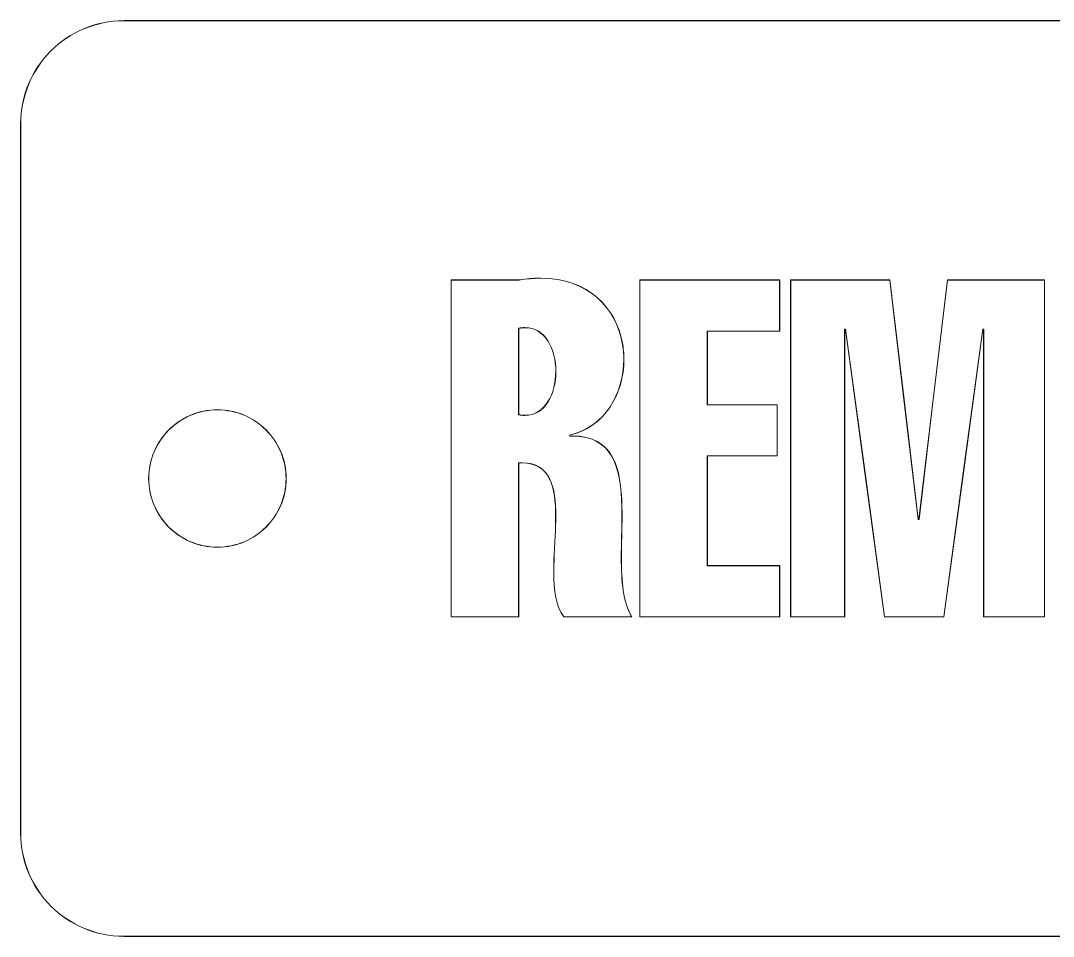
# Model space of a CAD drawing. Header units: millimetres. Extents: x 91 to 221, y -150 to -120.
# Drawn here: x 90.69 to 124.51, y -149.99 to -119.99 of the extents above; entities that cross this region are included whole.
import ezdxf

# ---------------------------------------------------------------- set-up
doc = ezdxf.new("R2010")
doc.units = ezdxf.units.MM
doc.header["$MEASUREMENT"] = 0
doc.layers.add('Layer 1', color=7, linetype='Continuous', lineweight=0)

# ---------------------------------------------------------------- blocks, each defined once
blk = doc.blocks.new('Block_0')
at = {"layer": 'Layer 1'}
h = blk.add_hatch(color=1, dxfattribs=at)
h.dxf.hatch_style = 2
edge = h.paths.add_edge_path()
edge.add_spline(control_points=[(217.318, -149.993), (217.318, -149.993), (217.318, -149.991), (217.318, -149.991), (217.318, -149.991), (155.696, -149.991), (155.696, -149.991), (155.696, -149.991), (94.074, -149.991), (94.074, -149.991), (93.142, -149.991), (92.298, -149.613), (91.687, -149.002), (91.076, -148.391), (90.698, -147.547), (90.698, -146.615), (90.698, -146.615), (90.698, -134.993), (90.698, -134.993), (90.698, -134.993), (90.698, -123.371), (90.698, -123.371), (90.698, -122.438), (91.076, -121.594), (91.687, -120.983), (92.298, -120.372), (93.142, -119.995), (94.074, -119.995), (94.074, -119.995), (155.696, -119.995), (155.696, -119.995), (155.696, -119.995), (217.318, -119.995), (217.318, -119.995), (218.251, -119.995), (219.095, -120.372), (219.705, -120.983), (220.316, -121.594), (220.694, -122.438), (220.694, -123.371), (220.694, -123.371), (220.694, -134.993), (220.694, -134.993), (220.694, -134.993), (220.694, -146.615), (220.694, -146.615), (220.694, -147.547), (220.316, -148.391), (219.705, -149.002), (219.095, -149.613), (218.251, -149.991), (217.318, -149.991), (217.318, -149.991), (217.318, -149.993), (217.318, -149.993), (217.318, -149.993), (217.318, -149.995), (217.318, -149.995), (218.251, -149.995), (219.096, -149.616), (219.708, -149.005), (220.32, -148.393), (220.698, -147.548), (220.698, -146.615), (220.698, -146.615), (220.698, -134.993), (220.698, -134.993), (220.698, -134.993), (220.698, -123.371), (220.698, -123.371), (220.698, -122.437), (220.32, -121.592), (219.708, -120.981), (219.096, -120.369), (218.251, -119.991), (217.318, -119.991), (217.318, -119.991), (155.696, -119.991), (155.696, -119.991), (155.696, -119.991), (94.074, -119.991), (94.074, -119.991), (93.141, -119.991), (92.296, -120.369), (91.684, -120.981), (91.073, -121.592), (90.694, -122.437), (90.694, -123.371), (90.694, -123.371), (90.694, -134.993), (90.694, -134.993), (90.694, -134.993), (90.694, -146.615), (90.694, -146.615), (90.694, -147.548), (91.073, -148.393), (91.684, -149.005), (92.296, -149.616), (93.141, -149.995), (94.074, -149.995), (94.074, -149.995), (155.696, -149.995), (155.696, -149.995), (155.696, -149.995), (217.318, -149.995), (217.318, -149.995), (217.318, -149.995), (217.318, -149.993), (217.318, -149.993)], knot_values=[0, 0, 0, 0, 1, 1, 1, 2, 2, 2, 3, 3, 3, 4, 4, 4, 5, 5, 5, 6, 6, 6, 7, 7, 7, 8, 8, 8, 9, 9, 9, 10, 10, 10, 11, 11, 11, 12, 12, 12, 13, 13, 13, 14, 14, 14, 15, 15, 15, 16, 16, 16, 17, 17, 17, 18, 18, 18, 19, 19, 19, 20, 20, 20, 21, 21, 21, 22, 22, 22, 23, 23, 23, 24, 24, 24, 25, 25, 25, 26, 26, 26, 27, 27, 27, 28, 28, 28, 29, 29, 29, 30, 30, 30, 31, 31, 31, 32, 32, 32, 33, 33, 33, 34, 34, 34, 35, 35, 35, 36, 36, 36, 36], degree=3, periodic=0)
h = blk.add_hatch(color=174, dxfattribs=at)
h.dxf.hatch_style = 2
edge = h.paths.add_edge_path()
edge.add_spline(control_points=[(107.004, -132.905), (107.004, -132.905), (107.004, -132.907), (107.004, -132.907), (107.074, -132.92), (107.141, -132.927), (107.205, -132.927), (107.878, -132.927), (108.219, -132.207), (108.221, -131.488), (108.221, -131.488), (108.221, -131.479), (108.221, -131.479), (108.22, -130.762), (107.886, -130.047), (107.207, -130.047), (107.142, -130.047), (107.075, -130.053), (107.004, -130.067), (107.004, -130.067), (107.002, -130.067), (107.002, -130.067), (107.002, -130.067), (107.002, -131.487), (107.002, -131.487), (107.002, -131.487), (107.002, -132.906), (107.002, -132.906), (107.002, -132.906), (107.004, -132.907), (107.004, -132.907), (107.004, -132.907), (107.004, -132.905), (107.004, -132.905), (107.004, -132.905), (107.006, -132.905), (107.006, -132.905), (107.006, -132.905), (107.006, -131.487), (107.006, -131.487), (107.006, -131.487), (107.006, -130.069), (107.006, -130.069), (107.006, -130.069), (107.004, -130.069), (107.004, -130.069), (107.004, -130.069), (107.004, -130.071), (107.004, -130.071), (107.075, -130.057), (107.143, -130.051), (107.207, -130.051), (107.883, -130.052), (108.218, -130.763), (108.218, -131.479), (108.218, -131.479), (108.218, -131.488), (108.218, -131.488), (108.215, -132.206), (107.875, -132.924), (107.205, -132.923), (107.141, -132.923), (107.074, -132.917), (107.004, -132.903), (107.004, -132.903), (107.004, -132.905), (107.004, -132.905), (107.004, -132.905), (107.006, -132.905), (107.006, -132.905), (107.006, -132.905), (107.004, -132.905), (107.004, -132.905)], knot_values=[0, 0, 0, 0, 1, 1, 1, 2, 2, 2, 3, 3, 3, 4, 4, 4, 5, 5, 5, 6, 6, 6, 7, 7, 7, 8, 8, 8, 9, 9, 9, 10, 10, 10, 11, 11, 11, 12, 12, 12, 13, 13, 13, 14, 14, 14, 15, 15, 15, 16, 16, 16, 17, 17, 17, 18, 18, 18, 19, 19, 19, 20, 20, 20, 21, 21, 21, 22, 22, 22, 23, 23, 23, 24, 24, 24, 24], degree=3, periodic=0)
edge = h.paths.add_edge_path()
edge.add_spline(control_points=[(104.795, -139.522), (104.795, -139.522), (104.797, -139.522), (104.797, -139.522), (104.797, -139.522), (104.797, -134.005), (104.797, -134.005), (104.797, -134.005), (104.797, -128.49), (104.797, -128.49), (104.797, -128.49), (105.906, -128.49), (105.906, -128.49), (105.906, -128.49), (107.017, -128.49), (107.017, -128.49), (107.263, -128.451), (107.495, -128.433), (107.713, -128.433), (109.322, -128.433), (110.187, -129.429), (110.395, -130.549), (110.428, -130.727), (110.444, -130.909), (110.444, -131.09), (110.444, -132.201), (109.83, -133.298), (108.68, -133.57), (108.68, -133.57), (108.679, -133.57), (108.679, -133.57), (108.679, -133.57), (108.679, -133.587), (108.679, -133.587), (108.679, -133.587), (108.679, -133.602), (108.679, -133.602), (108.679, -133.602), (108.679, -133.604), (108.679, -133.604), (108.679, -133.604), (108.681, -133.604), (108.681, -133.604), (108.681, -133.604), (108.759, -133.603), (108.759, -133.603), (110.105, -133.603), (110.353, -134.653), (110.381, -135.913), (110.383, -136.004), (110.384, -136.097), (110.384, -136.19), (110.384, -136.654), (110.363, -137.139), (110.363, -137.602), (110.363, -138.353), (110.417, -139.049), (110.702, -139.523), (110.702, -139.523), (110.703, -139.522), (110.703, -139.522), (110.703, -139.522), (110.703, -139.521), (110.703, -139.521), (110.703, -139.521), (109.592, -139.521), (109.592, -139.521), (109.592, -139.521), (108.481, -139.521), (108.481, -139.521), (108.481, -139.521), (108.481, -139.522), (108.481, -139.522), (108.481, -139.522), (108.482, -139.521), (108.482, -139.521), (108.22, -139.191), (108.155, -138.657), (108.155, -138.057), (108.155, -137.555), (108.2, -137.007), (108.213, -136.495), (108.215, -136.409), (108.217, -136.325), (108.217, -136.242), (108.216, -135.269), (108.044, -134.48), (107.118, -134.48), (107.081, -134.48), (107.043, -134.481), (107.004, -134.484), (107.004, -134.484), (107.002, -134.484), (107.002, -134.484), (107.002, -134.484), (107.002, -137.004), (107.002, -137.004), (107.002, -137.004), (107.002, -139.521), (107.002, -139.521), (107.002, -139.521), (105.899, -139.521), (105.899, -139.521), (105.899, -139.521), (104.795, -139.521), (104.795, -139.521), (104.795, -139.521), (104.795, -139.522), (104.795, -139.522), (104.795, -139.522), (104.797, -139.522), (104.797, -139.522), (104.797, -139.522), (104.795, -139.522), (104.795, -139.522), (104.795, -139.522), (104.795, -139.524), (104.795, -139.524), (104.795, -139.524), (105.899, -139.524), (105.899, -139.524), (105.899, -139.524), (107.006, -139.524), (107.006, -139.524), (107.006, -139.524), (107.006, -137.004), (107.006, -137.004), (107.006, -137.004), (107.006, -134.486), (107.006, -134.486), (107.006, -134.486), (107.004, -134.486), (107.004, -134.486), (107.004, -134.486), (107.004, -134.487), (107.004, -134.487), (107.043, -134.485), (107.081, -134.484), (107.118, -134.484), (108.041, -134.485), (108.213, -135.269), (108.213, -136.242), (108.213, -136.325), (108.212, -136.409), (108.21, -136.495), (108.197, -137.007), (108.151, -137.555), (108.151, -138.057), (108.151, -138.657), (108.216, -139.192), (108.48, -139.523), (108.48, -139.523), (108.48, -139.524), (108.48, -139.524), (108.48, -139.524), (109.592, -139.524), (109.592, -139.524), (109.592, -139.524), (110.706, -139.524), (110.706, -139.524), (110.706, -139.524), (110.705, -139.521), (110.705, -139.521), (110.421, -139.049), (110.366, -138.352), (110.366, -137.602), (110.366, -137.139), (110.387, -136.655), (110.387, -136.19), (110.387, -136.097), (110.386, -136.004), (110.384, -135.913), (110.357, -134.653), (110.107, -133.599), (108.759, -133.599), (108.759, -133.599), (108.68, -133.601), (108.68, -133.601), (108.68, -133.601), (108.681, -133.602), (108.681, -133.602), (108.681, -133.602), (108.682, -133.602), (108.682, -133.602), (108.682, -133.602), (108.682, -133.587), (108.682, -133.587), (108.682, -133.587), (108.682, -133.571), (108.682, -133.571), (108.682, -133.571), (108.681, -133.571), (108.681, -133.571), (108.681, -133.571), (108.681, -133.573), (108.681, -133.573), (109.833, -133.301), (110.448, -132.202), (110.448, -131.09), (110.448, -130.909), (110.431, -130.727), (110.398, -130.548), (110.19, -129.427), (109.323, -128.429), (107.713, -128.429), (107.495, -128.429), (107.263, -128.448), (107.017, -128.486), (107.017, -128.486), (105.906, -128.486), (105.906, -128.486), (105.906, -128.486), (104.793, -128.486), (104.793, -128.486), (104.793, -128.486), (104.793, -134.005), (104.793, -134.005), (104.793, -134.005), (104.793, -139.524), (104.793, -139.524), (104.793, -139.524), (104.795, -139.524), (104.795, -139.524), (104.795, -139.524), (104.795, -139.522), (104.795, -139.522)], knot_values=[0, 0, 0, 0, 1, 1, 1, 2, 2, 2, 3, 3, 3, 4, 4, 4, 5, 5, 5, 6, 6, 6, 7, 7, 7, 8, 8, 8, 9, 9, 9, 10, 10, 10, 11, 11, 11, 12, 12, 12, 13, 13, 13, 14, 14, 14, 15, 15, 15, 16, 16, 16, 17, 17, 17, 18, 18, 18, 19, 19, 19, 20, 20, 20, 21, 21, 21, 22, 22, 22, 23, 23, 23, 24, 24, 24, 25, 25, 25, 26, 26, 26, 27, 27, 27, 28, 28, 28, 29, 29, 29, 30, 30, 30, 31, 31, 31, 32, 32, 32, 33, 33, 33, 34, 34, 34, 35, 35, 35, 36, 36, 36, 37, 37, 37, 38, 38, 38, 39, 39, 39, 40, 40, 40, 41, 41, 41, 42, 42, 42, 43, 43, 43, 44, 44, 44, 45, 45, 45, 46, 46, 46, 47, 47, 47, 48, 48, 48, 49, 49, 49, 50, 50, 50, 51, 51, 51, 52, 52, 52, 53, 53, 53, 54, 54, 54, 55, 55, 55, 56, 56, 56, 57, 57, 57, 58, 58, 58, 59, 59, 59, 60, 60, 60, 61, 61, 61, 62, 62, 62, 63, 63, 63, 64, 64, 64, 65, 65, 65, 66, 66, 66, 67, 67, 67, 68, 68, 68, 69, 69, 69, 70, 70, 70, 71, 71, 71, 72, 72, 72, 73, 73, 73, 74, 74, 74, 75, 75, 75, 75], degree=3, periodic=0)
h = blk.add_hatch(color=174, dxfattribs=at)
h.dxf.hatch_style = 2
h.paths.add_polyline_path([(110.97, -139.522), (110.972, -139.522), (110.972, -134.005), (110.972, -128.49), (113.259, -128.49), (115.546, -128.49), (115.546, -129.325), (115.546, -130.16), (114.364, -130.16), (113.178, -130.16), (113.178, -131.371), (113.178, -132.581), (114.324, -132.581), (115.466, -132.581), (115.466, -133.416), (115.466, -134.252), (114.324, -134.252), (113.178, -134.252), (113.178, -136.051), (113.178, -137.85), (114.364, -137.85), (115.546, -137.85), (115.546, -138.686), (115.546, -139.521), (113.259, -139.521), (110.97, -139.521), (110.97, -139.522), (110.972, -139.522), (110.97, -139.522), (110.97, -139.524), (113.259, -139.524), (115.55, -139.524), (115.55, -138.686), (115.55, -137.847), (114.364, -137.847), (113.181, -137.847), (113.181, -136.051), (113.181, -134.255), (114.324, -134.255), (115.47, -134.255), (115.47, -133.416), (115.47, -132.578), (114.324, -132.578), (113.181, -132.578), (113.181, -131.371), (113.181, -130.164), (114.364, -130.164), (115.55, -130.164), (115.55, -129.325), (115.55, -128.486), (113.259, -128.486), (110.969, -128.486), (110.969, -134.005), (110.969, -139.524), (110.97, -139.524)])
h = blk.add_hatch(color=174, dxfattribs=at)
h.dxf.hatch_style = 2
h.paths.add_polyline_path([(117.678, -139.522), (117.678, -139.521), (116.793, -139.521), (115.91, -139.521), (115.91, -134.005), (115.91, -128.49), (117.531, -128.49), (119.153, -128.49), (119.619, -132.409), (120.085, -136.332), (120.099, -136.332), (120.113, -136.332), (120.114, -136.332), (120.58, -132.409), (121.046, -128.49), (122.634, -128.49), (124.223, -128.49), (124.223, -134.005), (124.223, -139.521), (123.227, -139.521), (122.23, -139.521), (122.23, -134.811), (122.23, -130.098), (122.215, -130.098), (122.202, -130.098), (122.2, -130.098), (121.562, -134.811), (120.923, -139.521), (119.953, -139.521), (118.983, -139.521), (118.345, -134.811), (117.706, -130.098), (117.691, -130.098), (117.678, -130.098), (117.676, -130.098), (117.676, -134.811), (117.676, -139.522), (117.678, -139.522), (117.678, -139.521), (117.678, -139.522), (117.679, -139.522), (117.679, -134.811), (117.679, -130.102), (117.691, -130.102), (117.703, -130.102), (118.341, -134.811), (118.98, -139.524), (119.953, -139.524), (120.926, -139.524), (121.565, -134.811), (122.204, -130.102), (122.215, -130.102), (122.227, -130.102), (122.227, -134.811), (122.227, -139.524), (123.227, -139.524), (124.226, -139.524), (124.226, -134.005), (124.226, -128.486), (122.634, -128.486), (121.043, -128.486), (120.577, -132.409), (120.111, -136.328), (120.099, -136.328), (120.088, -136.328), (119.622, -132.409), (119.156, -128.486), (117.531, -128.486), (115.906, -128.486), (115.906, -134.005), (115.906, -139.524), (116.793, -139.524), (117.679, -139.524), (117.679, -139.522)])
h = blk.add_hatch(color=1, dxfattribs=at)
h.dxf.hatch_style = 2
edge = h.paths.add_edge_path()
edge.add_spline(control_points=[(99.388, -134.993), (99.388, -134.993), (99.386, -134.993), (99.386, -134.993), (99.386, -135.614), (99.134, -136.176), (98.728, -136.583), (98.321, -136.989), (97.759, -137.241), (97.138, -137.241), (96.517, -137.241), (95.955, -136.989), (95.548, -136.583), (95.141, -136.176), (94.89, -135.614), (94.89, -134.993), (94.89, -134.372), (95.141, -133.81), (95.548, -133.403), (95.955, -132.996), (96.517, -132.745), (97.138, -132.745), (97.759, -132.745), (98.321, -132.996), (98.728, -133.403), (99.134, -133.81), (99.386, -134.372), (99.386, -134.993), (99.386, -134.993), (99.388, -134.993), (99.388, -134.993), (99.388, -134.993), (99.39, -134.993), (99.39, -134.993), (99.39, -134.371), (99.138, -133.808), (98.73, -133.401), (98.323, -132.993), (97.76, -132.741), (97.138, -132.741), (96.516, -132.741), (95.953, -132.993), (95.546, -133.401), (95.138, -133.808), (94.886, -134.371), (94.886, -134.993), (94.886, -135.615), (95.138, -136.178), (95.546, -136.585), (95.953, -136.993), (96.516, -137.245), (97.138, -137.245), (97.76, -137.245), (98.323, -136.993), (98.73, -136.585), (99.138, -136.178), (99.39, -135.615), (99.39, -134.993), (99.39, -134.993), (99.388, -134.993), (99.388, -134.993)], knot_values=[0, 0, 0, 0, 1, 1, 1, 2, 2, 2, 3, 3, 3, 4, 4, 4, 5, 5, 5, 6, 6, 6, 7, 7, 7, 8, 8, 8, 9, 9, 9, 10, 10, 10, 11, 11, 11, 12, 12, 12, 13, 13, 13, 14, 14, 14, 15, 15, 15, 16, 16, 16, 17, 17, 17, 18, 18, 18, 19, 19, 19, 20, 20, 20, 20], degree=3, periodic=0)
for points in [[(110.97, -139.522), (110.972, -139.522), (110.972, -134.005), (110.972, -128.49), (113.259, -128.49), (115.546, -128.49), (115.546, -129.325), (115.546, -130.16), (114.364, -130.16), (113.178, -130.16), (113.178, -131.371), (113.178, -132.581), (114.324, -132.581), (115.466, -132.581), (115.466, -133.416), (115.466, -134.252), (114.324, -134.252), (113.178, -134.252), (113.178, -136.051), (113.178, -137.85), (114.364, -137.85), (115.546, -137.85), (115.546, -138.686), (115.546, -139.521), (113.259, -139.521), (110.97, -139.521), (110.97, -139.522), (110.972, -139.522), (110.97, -139.522), (110.97, -139.524), (113.259, -139.524), (115.55, -139.524), (115.55, -138.686), (115.55, -137.847), (114.364, -137.847), (113.181, -137.847), (113.181, -136.051), (113.181, -134.255), (114.324, -134.255), (115.47, -134.255), (115.47, -133.416), (115.47, -132.578), (114.324, -132.578), (113.181, -132.578), (113.181, -131.371), (113.181, -130.164), (114.364, -130.164), (115.55, -130.164), (115.55, -129.325), (115.55, -128.486), (113.259, -128.486), (110.969, -128.486), (110.969, -134.005), (110.969, -139.524), (110.97, -139.524)], [(117.678, -139.522), (117.678, -139.521), (116.793, -139.521), (115.91, -139.521), (115.91, -134.005), (115.91, -128.49), (117.531, -128.49), (119.153, -128.49), (119.619, -132.409), (120.085, -136.332), (120.099, -136.332), (120.113, -136.332), (120.114, -136.332), (120.58, -132.409), (121.046, -128.49), (122.634, -128.49), (124.223, -128.49), (124.223, -134.005), (124.223, -139.521), (123.227, -139.521), (122.23, -139.521), (122.23, -134.811), (122.23, -130.098), (122.215, -130.098), (122.202, -130.098), (122.2, -130.098), (121.562, -134.811), (120.923, -139.521), (119.953, -139.521), (118.983, -139.521), (118.345, -134.811), (117.706, -130.098), (117.691, -130.098), (117.678, -130.098), (117.676, -130.098), (117.676, -134.811), (117.676, -139.522), (117.678, -139.522), (117.678, -139.521), (117.678, -139.522), (117.679, -139.522), (117.679, -134.811), (117.679, -130.102), (117.691, -130.102), (117.703, -130.102), (118.341, -134.811), (118.98, -139.524), (119.953, -139.524), (120.926, -139.524), (121.565, -134.811), (122.204, -130.102), (122.215, -130.102), (122.227, -130.102), (122.227, -134.811), (122.227, -139.524), (123.227, -139.524), (124.226, -139.524), (124.226, -134.005), (124.226, -128.486), (122.634, -128.486), (121.043, -128.486), (120.577, -132.409), (120.111, -136.328), (120.099, -136.328), (120.088, -136.328), (119.622, -132.409), (119.156, -128.486), (117.531, -128.486), (115.906, -128.486), (115.906, -134.005), (115.906, -139.524), (116.793, -139.524), (117.679, -139.524), (117.679, -139.522)]]:
    blk.add_lwpolyline(points, close=True, dxfattribs=at)
for points, knots in [([(217.318, -149.993), (217.318, -149.993), (217.318, -149.991), (217.318, -149.991), (217.318, -149.991), (155.696, -149.991), (155.696, -149.991), (155.696, -149.991), (94.074, -149.991), (94.074, -149.991), (93.142, -149.991), (92.298, -149.613), (91.687, -149.002), (91.076, -148.391), (90.698, -147.547), (90.698, -146.615), (90.698, -146.615), (90.698, -134.993), (90.698, -134.993), (90.698, -134.993), (90.698, -123.371), (90.698, -123.371), (90.698, -122.438), (91.076, -121.594), (91.687, -120.983), (92.298, -120.372), (93.142, -119.995), (94.074, -119.995), (94.074, -119.995), (155.696, -119.995), (155.696, -119.995), (155.696, -119.995), (217.318, -119.995), (217.318, -119.995), (218.251, -119.995), (219.095, -120.372), (219.705, -120.983), (220.316, -121.594), (220.694, -122.438), (220.694, -123.371), (220.694, -123.371), (220.694, -134.993), (220.694, -134.993), (220.694, -134.993), (220.694, -146.615), (220.694, -146.615), (220.694, -147.547), (220.316, -148.391), (219.705, -149.002), (219.095, -149.613), (218.251, -149.991), (217.318, -149.991), (217.318, -149.991), (217.318, -149.993), (217.318, -149.993), (217.318, -149.993), (217.318, -149.995), (217.318, -149.995), (218.251, -149.995), (219.096, -149.616), (219.708, -149.005), (220.32, -148.393), (220.698, -147.548), (220.698, -146.615), (220.698, -146.615), (220.698, -134.993), (220.698, -134.993), (220.698, -134.993), (220.698, -123.371), (220.698, -123.371), (220.698, -122.437), (220.32, -121.592), (219.708, -120.981), (219.096, -120.369), (218.251, -119.991), (217.318, -119.991), (217.318, -119.991), (155.696, -119.991), (155.696, -119.991), (155.696, -119.991), (94.074, -119.991), (94.074, -119.991), (93.141, -119.991), (92.296, -120.369), (91.684, -120.981), (91.073, -121.592), (90.694, -122.437), (90.694, -123.371), (90.694, -123.371), (90.694, -134.993), (90.694, -134.993), (90.694, -134.993), (90.694, -146.615), (90.694, -146.615), (90.694, -147.548), (91.073, -148.393), (91.684, -149.005), (92.296, -149.616), (93.141, -149.995), (94.074, -149.995), (94.074, -149.995), (155.696, -149.995), (155.696, -149.995), (155.696, -149.995), (217.318, -149.995), (217.318, -149.995), (217.318, -149.995), (217.318, -149.993), (217.318, -149.993)], [0, 0, 0, 0, 1, 1, 1, 2, 2, 2, 3, 3, 3, 4, 4, 4, 5, 5, 5, 6, 6, 6, 7, 7, 7, 8, 8, 8, 9, 9, 9, 10, 10, 10, 11, 11, 11, 12, 12, 12, 13, 13, 13, 14, 14, 14, 15, 15, 15, 16, 16, 16, 17, 17, 17, 18, 18, 18, 19, 19, 19, 20, 20, 20, 21, 21, 21, 22, 22, 22, 23, 23, 23, 24, 24, 24, 25, 25, 25, 26, 26, 26, 27, 27, 27, 28, 28, 28, 29, 29, 29, 30, 30, 30, 31, 31, 31, 32, 32, 32, 33, 33, 33, 34, 34, 34, 35, 35, 35, 36, 36, 36, 36]), ([(104.795, -139.522), (104.795, -139.522), (104.797, -139.522), (104.797, -139.522), (104.797, -139.522), (104.797, -134.005), (104.797, -134.005), (104.797, -134.005), (104.797, -128.49), (104.797, -128.49), (104.797, -128.49), (105.906, -128.49), (105.906, -128.49), (105.906, -128.49), (107.017, -128.49), (107.017, -128.49), (107.263, -128.451), (107.495, -128.433), (107.713, -128.433), (109.322, -128.433), (110.187, -129.429), (110.395, -130.549), (110.428, -130.727), (110.444, -130.909), (110.444, -131.09), (110.444, -132.201), (109.83, -133.298), (108.68, -133.57), (108.68, -133.57), (108.679, -133.57), (108.679, -133.57), (108.679, -133.57), (108.679, -133.587), (108.679, -133.587), (108.679, -133.587), (108.679, -133.602), (108.679, -133.602), (108.679, -133.602), (108.679, -133.604), (108.679, -133.604), (108.679, -133.604), (108.681, -133.604), (108.681, -133.604), (108.681, -133.604), (108.759, -133.603), (108.759, -133.603), (110.105, -133.603), (110.353, -134.653), (110.381, -135.913), (110.383, -136.004), (110.384, -136.097), (110.384, -136.19), (110.384, -136.654), (110.363, -137.139), (110.363, -137.602), (110.363, -138.353), (110.417, -139.049), (110.702, -139.523), (110.702, -139.523), (110.703, -139.522), (110.703, -139.522), (110.703, -139.522), (110.703, -139.521), (110.703, -139.521), (110.703, -139.521), (109.592, -139.521), (109.592, -139.521), (109.592, -139.521), (108.481, -139.521), (108.481, -139.521), (108.481, -139.521), (108.481, -139.522), (108.481, -139.522), (108.481, -139.522), (108.482, -139.521), (108.482, -139.521), (108.22, -139.191), (108.155, -138.657), (108.155, -138.057), (108.155, -137.555), (108.2, -137.007), (108.213, -136.495), (108.215, -136.409), (108.217, -136.325), (108.217, -136.242), (108.216, -135.269), (108.044, -134.48), (107.118, -134.48), (107.081, -134.48), (107.043, -134.481), (107.004, -134.484), (107.004, -134.484), (107.002, -134.484), (107.002, -134.484), (107.002, -134.484), (107.002, -137.004), (107.002, -137.004), (107.002, -137.004), (107.002, -139.521), (107.002, -139.521), (107.002, -139.521), (105.899, -139.521), (105.899, -139.521), (105.899, -139.521), (104.795, -139.521), (104.795, -139.521), (104.795, -139.521), (104.795, -139.522), (104.795, -139.522), (104.795, -139.522), (104.797, -139.522), (104.797, -139.522), (104.797, -139.522), (104.795, -139.522), (104.795, -139.522), (104.795, -139.522), (104.795, -139.524), (104.795, -139.524), (104.795, -139.524), (105.899, -139.524), (105.899, -139.524), (105.899, -139.524), (107.006, -139.524), (107.006, -139.524), (107.006, -139.524), (107.006, -137.004), (107.006, -137.004), (107.006, -137.004), (107.006, -134.486), (107.006, -134.486), (107.006, -134.486), (107.004, -134.486), (107.004, -134.486), (107.004, -134.486), (107.004, -134.487), (107.004, -134.487), (107.043, -134.485), (107.081, -134.484), (107.118, -134.484), (108.041, -134.485), (108.213, -135.269), (108.213, -136.242), (108.213, -136.325), (108.212, -136.409), (108.21, -136.495), (108.197, -137.007), (108.151, -137.555), (108.151, -138.057), (108.151, -138.657), (108.216, -139.192), (108.48, -139.523), (108.48, -139.523), (108.48, -139.524), (108.48, -139.524), (108.48, -139.524), (109.592, -139.524), (109.592, -139.524), (109.592, -139.524), (110.706, -139.524), (110.706, -139.524), (110.706, -139.524), (110.705, -139.521), (110.705, -139.521), (110.421, -139.049), (110.366, -138.352), (110.366, -137.602), (110.366, -137.139), (110.387, -136.655), (110.387, -136.19), (110.387, -136.097), (110.386, -136.004), (110.384, -135.913), (110.357, -134.653), (110.107, -133.599), (108.759, -133.599), (108.759, -133.599), (108.68, -133.601), (108.68, -133.601), (108.68, -133.601), (108.681, -133.602), (108.681, -133.602), (108.681, -133.602), (108.682, -133.602), (108.682, -133.602), (108.682, -133.602), (108.682, -133.587), (108.682, -133.587), (108.682, -133.587), (108.682, -133.571), (108.682, -133.571), (108.682, -133.571), (108.681, -133.571), (108.681, -133.571), (108.681, -133.571), (108.681, -133.573), (108.681, -133.573), (109.833, -133.301), (110.448, -132.202), (110.448, -131.09), (110.448, -130.909), (110.431, -130.727), (110.398, -130.548), (110.19, -129.427), (109.323, -128.429), (107.713, -128.429), (107.495, -128.429), (107.263, -128.448), (107.017, -128.486), (107.017, -128.486), (105.906, -128.486), (105.906, -128.486), (105.906, -128.486), (104.793, -128.486), (104.793, -128.486), (104.793, -128.486), (104.793, -134.005), (104.793, -134.005), (104.793, -134.005), (104.793, -139.524), (104.793, -139.524), (104.793, -139.524), (104.795, -139.524), (104.795, -139.524), (104.795, -139.524), (104.795, -139.522), (104.795, -139.522)], [0, 0, 0, 0, 1, 1, 1, 2, 2, 2, 3, 3, 3, 4, 4, 4, 5, 5, 5, 6, 6, 6, 7, 7, 7, 8, 8, 8, 9, 9, 9, 10, 10, 10, 11, 11, 11, 12, 12, 12, 13, 13, 13, 14, 14, 14, 15, 15, 15, 16, 16, 16, 17, 17, 17, 18, 18, 18, 19, 19, 19, 20, 20, 20, 21, 21, 21, 22, 22, 22, 23, 23, 23, 24, 24, 24, 25, 25, 25, 26, 26, 26, 27, 27, 27, 28, 28, 28, 29, 29, 29, 30, 30, 30, 31, 31, 31, 32, 32, 32, 33, 33, 33, 34, 34, 34, 35, 35, 35, 36, 36, 36, 37, 37, 37, 38, 38, 38, 39, 39, 39, 40, 40, 40, 41, 41, 41, 42, 42, 42, 43, 43, 43, 44, 44, 44, 45, 45, 45, 46, 46, 46, 47, 47, 47, 48, 48, 48, 49, 49, 49, 50, 50, 50, 51, 51, 51, 52, 52, 52, 53, 53, 53, 54, 54, 54, 55, 55, 55, 56, 56, 56, 57, 57, 57, 58, 58, 58, 59, 59, 59, 60, 60, 60, 61, 61, 61, 62, 62, 62, 63, 63, 63, 64, 64, 64, 65, 65, 65, 66, 66, 66, 67, 67, 67, 68, 68, 68, 69, 69, 69, 70, 70, 70, 71, 71, 71, 72, 72, 72, 73, 73, 73, 74, 74, 74, 75, 75, 75, 75]), ([(107.004, -132.905), (107.004, -132.905), (107.004, -132.907), (107.004, -132.907), (107.074, -132.92), (107.141, -132.927), (107.205, -132.927), (107.878, -132.927), (108.219, -132.207), (108.221, -131.488), (108.221, -131.488), (108.221, -131.479), (108.221, -131.479), (108.22, -130.762), (107.886, -130.047), (107.207, -130.047), (107.142, -130.047), (107.075, -130.053), (107.004, -130.067), (107.004, -130.067), (107.002, -130.067), (107.002, -130.067), (107.002, -130.067), (107.002, -131.487), (107.002, -131.487), (107.002, -131.487), (107.002, -132.906), (107.002, -132.906), (107.002, -132.906), (107.004, -132.907), (107.004, -132.907), (107.004, -132.907), (107.004, -132.905), (107.004, -132.905), (107.004, -132.905), (107.006, -132.905), (107.006, -132.905), (107.006, -132.905), (107.006, -131.487), (107.006, -131.487), (107.006, -131.487), (107.006, -130.069), (107.006, -130.069), (107.006, -130.069), (107.004, -130.069), (107.004, -130.069), (107.004, -130.069), (107.004, -130.071), (107.004, -130.071), (107.075, -130.057), (107.143, -130.051), (107.207, -130.051), (107.883, -130.052), (108.218, -130.763), (108.218, -131.479), (108.218, -131.479), (108.218, -131.488), (108.218, -131.488), (108.215, -132.206), (107.875, -132.924), (107.205, -132.923), (107.141, -132.923), (107.074, -132.917), (107.004, -132.903), (107.004, -132.903), (107.004, -132.905), (107.004, -132.905), (107.004, -132.905), (107.006, -132.905), (107.006, -132.905), (107.006, -132.905), (107.004, -132.905), (107.004, -132.905)], [0, 0, 0, 0, 1, 1, 1, 2, 2, 2, 3, 3, 3, 4, 4, 4, 5, 5, 5, 6, 6, 6, 7, 7, 7, 8, 8, 8, 9, 9, 9, 10, 10, 10, 11, 11, 11, 12, 12, 12, 13, 13, 13, 14, 14, 14, 15, 15, 15, 16, 16, 16, 17, 17, 17, 18, 18, 18, 19, 19, 19, 20, 20, 20, 21, 21, 21, 22, 22, 22, 23, 23, 23, 24, 24, 24, 24]), ([(99.388, -134.993), (99.388, -134.993), (99.386, -134.993), (99.386, -134.993), (99.386, -135.614), (99.134, -136.176), (98.728, -136.583), (98.321, -136.989), (97.759, -137.241), (97.138, -137.241), (96.517, -137.241), (95.955, -136.989), (95.548, -136.583), (95.141, -136.176), (94.89, -135.614), (94.89, -134.993), (94.89, -134.372), (95.141, -133.81), (95.548, -133.403), (95.955, -132.996), (96.517, -132.745), (97.138, -132.745), (97.759, -132.745), (98.321, -132.996), (98.728, -133.403), (99.134, -133.81), (99.386, -134.372), (99.386, -134.993), (99.386, -134.993), (99.388, -134.993), (99.388, -134.993), (99.388, -134.993), (99.39, -134.993), (99.39, -134.993), (99.39, -134.371), (99.138, -133.808), (98.73, -133.401), (98.323, -132.993), (97.76, -132.741), (97.138, -132.741), (96.516, -132.741), (95.953, -132.993), (95.546, -133.401), (95.138, -133.808), (94.886, -134.371), (94.886, -134.993), (94.886, -135.615), (95.138, -136.178), (95.546, -136.585), (95.953, -136.993), (96.516, -137.245), (97.138, -137.245), (97.76, -137.245), (98.323, -136.993), (98.73, -136.585), (99.138, -136.178), (99.39, -135.615), (99.39, -134.993), (99.39, -134.993), (99.388, -134.993), (99.388, -134.993)], [0, 0, 0, 0, 1, 1, 1, 2, 2, 2, 3, 3, 3, 4, 4, 4, 5, 5, 5, 6, 6, 6, 7, 7, 7, 8, 8, 8, 9, 9, 9, 10, 10, 10, 11, 11, 11, 12, 12, 12, 13, 13, 13, 14, 14, 14, 15, 15, 15, 16, 16, 16, 17, 17, 17, 18, 18, 18, 19, 19, 19, 20, 20, 20, 20]), ([(99.388, -134.993), (99.388, -135.614), (99.136, -136.177), (98.729, -136.584), (98.322, -136.991), (97.759, -137.243), (97.138, -137.243), (96.516, -137.243), (95.954, -136.991), (95.547, -136.584), (95.14, -136.177), (94.888, -135.614), (94.888, -134.993), (94.888, -134.371), (95.14, -133.809), (95.547, -133.402), (95.954, -132.995), (96.516, -132.743), (97.138, -132.743), (97.759, -132.743), (98.322, -132.995), (98.729, -133.402), (99.136, -133.809), (99.388, -134.371), (99.388, -134.993)], [0, 0, 0, 0, 1, 1, 1, 2, 2, 2, 3, 3, 3, 4, 4, 4, 5, 5, 5, 6, 6, 6, 7, 7, 7, 8, 8, 8, 8])]:
    blk.add_open_spline(points, degree=3, knots=knots, dxfattribs=at)

msp = doc.modelspace()

# ---------------------------------------------------------------- block references
at = {"layer": 'Layer 1'}
msp.add_blockref('Block_0', (0, 0), dxfattribs=at)

doc.saveas('drawing.dxf')
